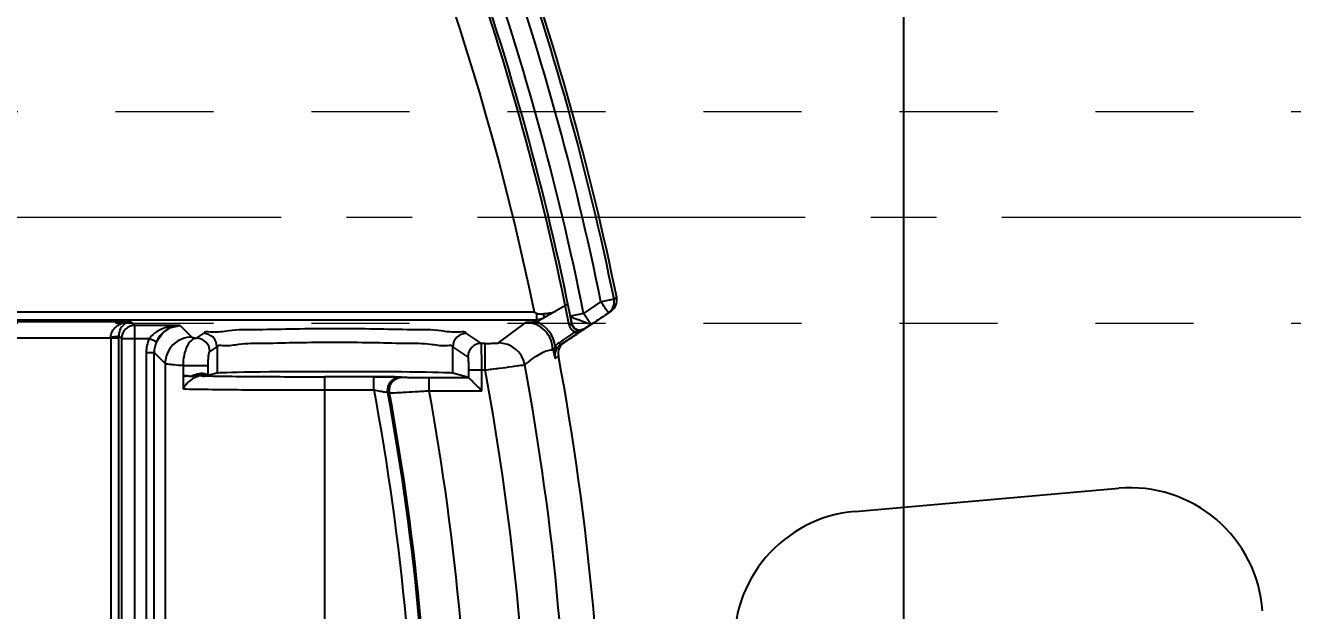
# Model space of a CAD drawing. Header units: millimetres. Extents: x 2750 to 4049, y 1371 to 1831.
# Drawn here: x 3910 to 3957.86, y 1631.43 to 1653.54 of the extents above; entities that cross this region are included whole.
import ezdxf

# ---------------------------------------------------------------- set-up
doc = ezdxf.new("R2010")
doc.units = ezdxf.units.MM
doc.linetypes.add('CENTER', pattern=[0.6, 0.375, -0.075, 0.075, -0.075])
doc.linetypes.add('HIDDEN', pattern=[0.2, 0.1, -0.1])
doc.layers.add('11', color=7, linetype='Continuous')
doc.layers.add('cool', color=153, linetype='HIDDEN', lineweight=9)
doc.styles.get("Standard").update_dxf_attribs({"font": 'arial.ttf'})
doc.dimstyles.get("Standard").update_dxf_attribs({"dimtxt": 0.18, "dimasz": 0.18, "dimexe": 0.18, "dimexo": 0.0625, "dimgap": 0.09, "dimtad": 0, "dimtih": 1, "dimtoh": 1, "dimzin": 0, "dimdsep": 46, "dimtxsty": 'Standard', "dimcen": 0.09, "dimadec": 0, "dimazin": 0, "dimtfac": 1, "dimtofl": 0, "dimtmove": 0, "dimatfit": 3, "dimfxl": 0, "dimtolj": 1, "dimtzin": 0, "dimarcsym": 0})

# ---------------------------------------------------------------- blocks, each defined once
blk = doc.blocks.new('*D202')
at = {"color": 4, "lineweight": -2, "transparency": 16777216}
blk.add_line((3980.871, 1646.291), (3999.151, 1646.291), dxfattribs=at)
at = {"layer": 'Defpoints', "color": 0, "transparency": 16777216}
for p in [(3980.871, 1646.291), (3999.151, 1646.291), (3829.681, 1617.29)]:
    blk.add_point(p, dxfattribs=at)
at = {"color": 6, "transparency": 16777216, "insert": (4007.622, 1646.291), "char_height": 5, "attachment_point": 5}
blk.add_mtext('\\A1;29.00', dxfattribs=at)
blk = doc.blocks.new('*D203')
at = {"color": 4, "lineweight": -2, "transparency": 16777216}
blk.add_line((3938.077, 1665.29), (3999.151, 1665.29), dxfattribs=at)
at = {"layer": 'Defpoints', "color": 0, "transparency": 16777216}
for p in [(3938.077, 1665.29), (3999.151, 1665.29), (3829.681, 1617.29)]:
    blk.add_point(p, dxfattribs=at)
at = {"color": 6, "transparency": 16777216, "insert": (4007.68, 1665.29), "char_height": 5, "attachment_point": 5}
blk.add_mtext('\\A1;48.00', dxfattribs=at)
blk = doc.blocks.new('*D204')
at = {"color": 4, "lineweight": -2, "transparency": 16777216}
blk.add_line((3916.077, 1699.29), (3999.151, 1699.29), dxfattribs=at)
at = {"layer": 'Defpoints', "color": 0, "transparency": 16777216}
for p in [(3916.077, 1699.29), (3999.151, 1699.29), (3829.681, 1617.29)]:
    blk.add_point(p, dxfattribs=at)
at = {"color": 6, "transparency": 16777216, "insert": (4007.583, 1699.29), "char_height": 5, "attachment_point": 5}
blk.add_mtext('\\A1;82.00', dxfattribs=at)
blk = doc.blocks.new('*D205')
at = {"color": 4, "lineweight": -2, "transparency": 16777216}
blk.add_line((3939.649, 1714.291), (3999.151, 1714.291), dxfattribs=at)
at = {"layer": 'Defpoints', "color": 0, "transparency": 16777216}
for p in [(3939.649, 1714.291), (3999.151, 1714.291), (3829.681, 1617.29)]:
    blk.add_point(p, dxfattribs=at)
at = {"color": 6, "transparency": 16777216, "insert": (4007.579, 1714.291), "char_height": 5, "attachment_point": 5}
blk.add_mtext('\\A1;97.00', dxfattribs=at)
blk = doc.blocks.new('*D206')
at = {"color": 4, "lineweight": -2, "transparency": 16777216}
blk.add_line((3877.077, 1728.29), (3999.151, 1728.29), dxfattribs=at)
at = {"layer": 'Defpoints', "color": 0, "transparency": 16777216}
for p in [(3877.077, 1728.29), (3999.151, 1728.29), (3829.681, 1617.29)]:
    blk.add_point(p, dxfattribs=at)
at = {"color": 6, "transparency": 16777216, "insert": (4009.286, 1728.29), "char_height": 5, "attachment_point": 5}
blk.add_mtext('\\A1;111.00', dxfattribs=at)
blk = doc.blocks.new('*D159')
at = {"color": 4, "lineweight": -2, "transparency": 16777216}
blk.add_line((3834.081, 1734.29), (3999.151, 1734.29), dxfattribs=at)
at = {"layer": 'Defpoints', "color": 0, "transparency": 16777216}
for p in [(3834.081, 1734.29), (3999.151, 1734.29), (3829.681, 1617.29)]:
    blk.add_point(p, dxfattribs=at)
at = {"color": 6, "transparency": 16777216, "insert": (4009.286, 1734.29), "char_height": 5, "attachment_point": 5}
blk.add_mtext('\\A1;117.00', dxfattribs=at)
blk = doc.blocks.new('*D168')
at = {"color": 4, "lineweight": -2, "transparency": 16777216}
for p, q in [((3911.677, 1774.119), (3911.677, 1784.119)), ((3912.677, 1764.119), (3911.677, 1774.119)), ((3912.677, 1703.691), (3912.677, 1764.119))]:
    blk.add_line(p, q, dxfattribs=at)
at = {"layer": 'Defpoints', "color": 0, "transparency": 16777216}
for p in [(3911.677, 1784.119), (3912.677, 1703.691), (3829.681, 1617.29)]:
    blk.add_point(p, dxfattribs=at)
at = {"color": 6, "transparency": 16777216, "insert": (3911.677, 1792.55), "char_height": 5, "attachment_point": 5, "rotation": 90}
blk.add_mtext('\\A1;83.00', dxfattribs=at)
blk = doc.blocks.new('*D169')
at = {"color": 4, "lineweight": -2, "transparency": 16777216}
for p, q in [((3933.677, 1774.119), (3933.677, 1784.119)), ((3937.677, 1764.119), (3933.677, 1774.119)), ((3937.677, 1669.691), (3937.677, 1764.119))]:
    blk.add_line(p, q, dxfattribs=at)
at = {"layer": 'Defpoints', "color": 0, "transparency": 16777216}
for p in [(3933.677, 1784.119), (3937.677, 1669.691), (3829.681, 1617.29)]:
    blk.add_point(p, dxfattribs=at)
at = {"color": 6, "transparency": 16777216, "insert": (3933.677, 1794.254), "char_height": 5, "attachment_point": 5, "rotation": 90}
blk.add_mtext('\\A1;108.00', dxfattribs=at)
blk = doc.blocks.new('*D198')
at = {"color": 4, "lineweight": -2, "transparency": 16777216}
blk.add_line((3943.182, 1626.721), (3943.182, 1783.549), dxfattribs=at)
at = {"layer": 'Defpoints', "color": 0, "transparency": 16777216}
for p in [(3943.182, 1783.549), (3943.182, 1626.721), (3829.681, 1617.291)]:
    blk.add_point(p, dxfattribs=at)
at = {"color": 6, "transparency": 16777216, "insert": (3943.182, 1793.684), "char_height": 5, "attachment_point": 5, "rotation": 90}
blk.add_mtext('\\A1;113.50', dxfattribs=at)

msp = doc.modelspace()

# ---------------------------------------------------------------- linework, layer by layer
at = {"color": 6, "linetype": 'Continuous'}
for p, q in [((3932.233, 1643.194), (3931.741, 1643.094)), ((3932.333, 1643.26), (3932.233, 1643.194)), ((3929.223, 1642.703), (3909.124, 1642.703)), ((3929.223, 1642.703), (3929.308, 1642.665)), ((3929.308, 1642.665), (3929.308, 1642.411)), ((3930.49, 1643.009), (3929.391, 1642.382)), ((3931.086, 1642.657), (3930.594, 1642.558)), ((3931.086, 1642.657), (3931.74, 1643.093)), ((3931.086, 1642.657), (3931.365, 1642.239)), ((3932.119, 1642.742), (3931.105, 1642.065)), ((3913.997, 1642.343), (3908.97, 1642.343)), ((3909.055, 1642.411), (3929.308, 1642.411)), ((3913.997, 1642.343), (3914.134, 1642.206)), ((3915.843, 1642.206), (3914.134, 1642.206)), ((3914.134, 1602.436), (3914.134, 1642.206)), ((3915.843, 1642.206), (3916.285, 1641.764)), ((3927.872, 1641.542), (3928.904, 1642.312)), ((3929.139, 1642.315), (3929.308, 1642.411)), ((3929.308, 1642.411), (3929.556, 1642.476)), ((3930.543, 1642.237), (3930.641, 1642.257)), ((3931.365, 1642.239), (3931.094, 1642.058)), ((3908.97, 1641.741), (3913.525, 1641.741)), ((3913.224, 1641.741), (3913.224, 1602.902)), ((3913.632, 1641.704), (3913.525, 1641.811)), ((3913.525, 1602.902), (3913.525, 1641.741)), ((3913.632, 1641.704), (3914.676, 1641.704)), ((3913.632, 1641.704), (3913.632, 1602.938)), ((3916.465, 1641.724), (3916.733, 1641.902)), ((3926.652, 1641.902), (3927.217, 1641.525)), ((3930.215, 1641.466), (3931.098, 1642.06)), ((3930.759, 1641.955), (3930.815, 1641.872)), ((3931.094, 1642.058), (3930.815, 1641.872)), ((3917.235, 1641.399), (3916.968, 1641.221)), ((3917.242, 1641.397), (3917.242, 1640.394)), ((3926.142, 1640.394), (3926.142, 1641.398)), ((3926.715, 1641.022), (3926.149, 1641.399)), ((3927.365, 1641.525), (3927.217, 1641.525)), ((3927.365, 1640.521), (3927.365, 1641.525)), ((3929.862, 1641.285), (3929.874, 1641.285)), ((3929.935, 1641.282), (3929.955, 1641.183)), ((3930.006, 1641.4), (3930.088, 1641.342)), ((3930.156, 1641.552), (3930.215, 1641.466)), ((3930.337, 1641.554), (3930.207, 1641.461)), ((3930.215, 1641.467), (3930.349, 1641.562)), ((3914.564, 1641.175), (3914.865, 1641.175)), ((3914.564, 1641.175), (3914.564, 1603.467)), ((3914.865, 1603.467), (3914.865, 1641.175)), ((3915.28, 1640.76), (3914.865, 1641.175)), ((3915.28, 1640.76), (3915.28, 1603.882)), ((3930.133, 1641.051), (3930.003, 1640.958)), ((3915.957, 1640.685), (3916.906, 1640.685)), ((3915.957, 1640.685), (3915.957, 1640.306)), ((3915.96, 1640.25), (3915.96, 1639.806)), ((3916.906, 1640.306), (3916.906, 1640.685)), ((3917.235, 1640.394), (3916.906, 1640.306)), ((3921.306, 1604.377), (3921.306, 1640.264)), ((3924.174, 1640.253), (3924.237, 1640.248)), ((3925.248, 1640.236), (3926.738, 1640.236)), ((3925.248, 1639.736), (3925.248, 1640.236)), ((3926.74, 1640.236), (3926.149, 1640.394)), ((3926.74, 1640.521), (3927.365, 1640.521)), ((3926.74, 1640.521), (3926.74, 1640.236)), ((3927.243, 1639.736), (3927.243, 1640.521)), ((3921.306, 1639.764), (3923.158, 1639.764)), ((3923.687, 1639.681), (3923.75, 1639.676)), ((3925.248, 1639.736), (3927.243, 1639.736))]:
    msp.add_line(p, q, dxfattribs=at)
for points in [[(3914.965, 1641.61), (3915.194, 1641.926), (3915.494, 1642.126), (3915.852, 1642.206)], [(3931.094, 1642.059), (3930.909, 1642.016), (3930.735, 1642.093), (3930.642, 1642.257)], [(3930.964, 1642.015), (3931.001, 1642.021), (3931.037, 1642.031), (3931.072, 1642.046), (3931.104, 1642.065)], [(3929.994, 1641.03), (3930.002, 1641.143), (3930.034, 1641.248), (3930.086, 1641.339)], [(3916.423, 1640.34), (3916.377, 1640.326), (3916.335, 1640.313), (3916.297, 1640.304)], [(3916.869, 1640.333), (3916.824, 1640.358), (3916.766, 1640.377), (3916.701, 1640.385), (3916.631, 1640.384), (3916.56, 1640.375), (3916.49, 1640.359), (3916.423, 1640.34)], [(3916.906, 1640.306), (3916.904, 1640.305), (3916.898, 1640.305)], [(3924.198, 1640.252), (3923.957, 1640.259), (3923.585, 1640.263), (3921.306, 1640.264)]]:
    msp.add_lwpolyline(points, dxfattribs=at)
for centre, radius, start, end in [((3829.707, 1622.321), 102.28, 28.91984, 173.84027), ((3829.707, 1622.321), 102.395, 28.92651, 170.47427), ((3829.707, 1622.321), 101.778, 28.91317, 173.80147), ((3829.707, 1622.321), 100.622, 28.40074, 331.59927), ((3829.707, 1622.321), 100.12, 28.40075, 331.59926), ((3829.707, 1622.321), 100.057, 28.37938, 331.62062), ((3829.707, 1622.321), 98.859, 28.37934, 331.62065), ((3829.707, 1622.321), 103.398, 11.34245, 28.07043), ((3829.707, 1622.321), 104.126, 11.50732, 27.85684), ((3829.707, 1622.321), 104.628, 11.50732, 27.85684), ((3829.707, 1622.321), 104.74, 11.53234, 27.89362), ((3829.707, 1622.321), 102.884, 11.1715, 28.07079), ((3829.707, 1622.321), 102.78, 11.16158, 27.22615), ((3829.707, 1622.321), 101.582, 11.57456, 26.98672), ((3931.741, 1643.093), 0.502, 303.6965, 11.582), ((3931.84, 1643.16), 0.503, 303.6433, 11.5206), ((3792.912, 1549.98), 167.163, 33.67781, 33.85004), ((3914.134, 1641.703), 0.503, 90.0825, 179.9175), ((3930.092, 1535.954), 106.365, 90.51353, 90.63988), ((3928.905, 1641.309), 1.004, 358.5427, 90.0601), ((3929.134, 1642.841), 0.526, 270.5335, 288.0816), ((3929.141, 1642.821), 0.505, 288.0837, 299.6858), ((3928.905, 1641.309), 1.104, 4.7537, 69.1908), ((3929.31, 1642.911), 0.5, 269.8602, 299.5417), ((3890.009, 1641.743), 23.516, 359.9947, 0.1654), ((3915.872, 1641.175), 1.308, 156.1143, 179.9945), ((3916.464, 1641.22), 0.504, 0.1018, 89.8488), ((3916.733, 1641.399), 0.502, 0.0055, 90.0412), ((3926.651, 1641.399), 0.502, 89.9747, 180.0084), ((3978.549, 1570.445), 86.011, 123.75442, 124.23756), ((3927.871, 1640.536), 1.006, 10.583, 89.8887), ((3930.498, 1641.048), 0.505, 124.3727, 180.3866), ((3930.627, 1641.143), 0.502, 123.6524, 190.5371), ((3829.707, 1622.321), 100.845, 349.48745, 10.51254), ((3829.707, 1622.321), 102.158, 349.24974, 10.56469), ((3829.707, 1622.321), 99.339, 349.44349, 10.55651), ((3829.707, 1622.321), 95.076, 349.42738, 10.57197), ((3829.707, 1622.321), 95.569, 349.54409, 10.45513), ((3829.707, 1622.321), 95.63, 349.55381, 10.4454), ((3829.707, 1622.321), 97.117, 349.66894, 10.33032)]:
    msp.add_arc(centre, radius, start, end, dxfattribs=at)
msp.add_ellipse((3921.692, 1640.394), major_axis=(4.45, 0), ratio=0.013964, start_param=6.284159, end_param=9.423805, dxfattribs=at)
for points, knots in [([(3929.308, 1642.665), (3929.333, 1642.654), (3929.385, 1642.639), (3929.465, 1642.632), (3929.518, 1642.64), (3929.544, 1642.646)], [0, 0, 0, 0, 0.336716, 0.671601, 1, 1, 1, 1]), ([(3929.544, 1642.646), (3929.606, 1642.649), (3929.725, 1642.657), (3929.888, 1642.685), (3929.986, 1642.721), (3930.027, 1642.745)], [0, 0, 0, 0, 0.379797, 0.714199, 1, 1, 1, 1]), ([(3929.544, 1642.646), (3929.556, 1642.625), (3929.575, 1642.588), (3929.593, 1642.538), (3929.589, 1642.495), (3929.567, 1642.483), (3929.556, 1642.476)], [0, 0, 0, 0, 0.381866, 0.646285, 0.807528, 1, 1, 1, 1]), ([(3930.35, 1641.562), (3930.423, 1641.612), (3930.581, 1641.717), (3930.832, 1641.885), (3931.112, 1642.072), (3931.422, 1642.278), (3931.76, 1642.503), (3931.996, 1642.66), (3932.118, 1642.742)], [0, 0, 0, 0, 0.125323, 0.267415, 0.425934, 0.600873, 0.792234, 1, 1, 1, 1]), ([(3913.222, 1641.756), (3913.224, 1641.796), (3913.238, 1641.879), (3913.287, 1641.999), (3913.371, 1642.11), (3913.488, 1642.204), (3913.633, 1642.277), (3913.806, 1642.328), (3913.931, 1642.342), (3913.997, 1642.343)], [0, 0, 0, 0, 0.113054, 0.232714, 0.360954, 0.498941, 0.649286, 0.814821, 1, 1, 1, 1]), ([(3913.997, 1642.343), (3913.942, 1642.34), (3913.847, 1642.316), (3913.724, 1642.241), (3913.62, 1642.135), (3913.543, 1641.986), (3913.525, 1641.867), (3913.525, 1641.811)], [0, 0, 0, 0, 0.213365, 0.367043, 0.54809, 0.781061, 1, 1, 1, 1]), ([(3915.843, 1642.206), (3915.704, 1642.204), (3915.475, 1642.177), (3915.149, 1642.073), (3914.884, 1641.93), (3914.733, 1641.781), (3914.676, 1641.704)], [0, 0, 0, 0, 0.317952, 0.521991, 0.780348, 1, 1, 1, 1]), ([(3915.843, 1642.206), (3915.787, 1642.204), (3915.652, 1642.187), (3915.438, 1642.112), (3915.217, 1641.965), (3915.052, 1641.778), (3914.977, 1641.639), (3914.951, 1641.582)], [0, 0, 0, 0, 0.14724, 0.354685, 0.588683, 0.835996, 1, 1, 1, 1]), ([(3930.754, 1641.955), (3930.719, 1641.973), (3930.651, 1642.019), (3930.58, 1642.112), (3930.553, 1642.184), (3930.547, 1642.218)], [0, 0, 0, 0, 0.344443, 0.702103, 1, 1, 1, 1]), ([(3930.642, 1642.254), (3930.644, 1642.265), (3930.638, 1642.301), (3930.629, 1642.365), (3930.613, 1642.456), (3930.601, 1642.522), (3930.594, 1642.558)], [0, 0, 0, 0, 0.106665, 0.339897, 0.642809, 1, 1, 1, 1]), ([(3930.594, 1642.558), (3930.603, 1642.536), (3930.655, 1642.507), (3930.747, 1642.472), (3930.86, 1642.435), (3930.943, 1642.409), (3930.98, 1642.392)], [0, 0, 0, 0, 0.166346, 0.380789, 0.715808, 1, 1, 1, 1]), ([(3931.094, 1642.059), (3931.04, 1642.026), (3930.907, 1641.995), (3930.722, 1642.075), (3930.654, 1642.194), (3930.642, 1642.257)], [0, 0, 0, 0, 0.33458, 0.66241, 1, 1, 1, 1]), ([(3930.98, 1642.392), (3931.024, 1642.371), (3931.109, 1642.343), (3931.225, 1642.29), (3931.305, 1642.275), (3931.352, 1642.23), (3931.365, 1642.239)], [0, 0, 0, 0, 0.348784, 0.65982, 0.889812, 1, 1, 1, 1]), ([(3913.222, 1641.756), (3913.268, 1641.766), (3913.357, 1641.775), (3913.445, 1641.799), (3913.52, 1641.794), (3913.526, 1641.811)], [0, 0, 0, 0, 0.456738, 0.829841, 1, 1, 1, 1]), ([(3914.951, 1641.582), (3914.939, 1641.589), (3914.893, 1641.608), (3914.801, 1641.649), (3914.723, 1641.684), (3914.676, 1641.704)], [0, 0, 0, 0, 0.143394, 0.492555, 1, 1, 1, 1]), ([(3916.285, 1641.764), (3916.158, 1641.764), (3915.897, 1641.707), (3915.553, 1641.492), (3915.337, 1641.148), (3915.28, 1640.886), (3915.28, 1640.76)], [0, 0, 0, 0, 0.242428, 0.5, 0.757572, 1, 1, 1, 1]), ([(3916.465, 1641.724), (3916.396, 1641.716), (3916.248, 1641.646), (3916.082, 1641.407), (3915.981, 1641.075), (3915.957, 1640.815), (3915.957, 1640.685)], [0, 0, 0, 0, 0.1683, 0.371391, 0.686697, 1, 1, 1, 1]), ([(3916.284, 1641.764), (3916.289, 1641.759), (3916.309, 1641.752), (3916.346, 1641.742), (3916.4, 1641.732), (3916.442, 1641.727), (3916.466, 1641.724)], [0, 0, 0, 0, 0.11687, 0.321218, 0.615654, 1, 1, 1, 1]), ([(3921.692, 1642.074), (3921.189, 1642.074), (3920.214, 1642.074), (3918.91, 1642.031), (3917.756, 1642.051), (3917.23, 1641.909), (3916.744, 1641.982), (3916.739, 1641.901)], [0, 0, 0, 0, 0.304146, 0.584575, 0.80857, 0.951056, 1, 1, 1, 1]), ([(3926.645, 1641.901), (3926.641, 1641.982), (3926.155, 1641.909), (3925.628, 1642.051), (3924.475, 1642.031), (3923.17, 1642.074), (3922.195, 1642.074), (3921.692, 1642.074)], [0, 0, 0, 0, 0.048937, 0.191428, 0.41545, 0.695895, 1, 1, 1, 1]), ([(3930.815, 1641.872), (3930.766, 1641.838), (3930.673, 1641.776), (3930.541, 1641.687), (3930.423, 1641.608), (3930.316, 1641.535), (3930.248, 1641.489), (3930.215, 1641.467)], [0, 0, 0, 0, 0.246829, 0.464263, 0.65843, 0.834922, 1, 1, 1, 1]), ([(3931.094, 1642.058), (3931.07, 1642.043), (3931.021, 1642.019), (3930.947, 1641.997), (3930.88, 1641.981), (3930.818, 1641.967), (3930.778, 1641.959), (3930.759, 1641.955)], [0, 0, 0, 0, 0.245253, 0.460683, 0.65505, 0.835087, 1, 1, 1, 1]), ([(3916.906, 1640.685), (3916.906, 1640.734), (3916.907, 1640.826), (3916.913, 1640.949), (3916.921, 1641.047), (3916.93, 1641.12), (3916.942, 1641.175), (3916.953, 1641.211), (3916.968, 1641.221)], [0, 0, 0, 0, 0.270613, 0.50333, 0.681389, 0.812341, 0.904874, 1, 1, 1, 1]), ([(3917.242, 1641.397), (3917.244, 1641.469), (3917.673, 1641.415), (3918.132, 1641.536), (3919.152, 1641.527), (3920.326, 1641.567), (3921.675, 1641.568), (3923.027, 1641.567), (3924.208, 1641.528), (3925.241, 1641.539), (3925.706, 1641.416), (3926.14, 1641.471), (3926.142, 1641.398)], [0, 0, 0, 0, 0.024139, 0.093409, 0.202324, 0.342347, 0.498061, 0.653811, 0.794745, 0.905319, 0.975684, 1, 1, 1, 1]), ([(3927.217, 1641.525), (3927.154, 1641.525), (3927.023, 1641.496), (3926.851, 1641.388), (3926.744, 1641.216), (3926.715, 1641.085), (3926.715, 1641.022)], [0, 0, 0, 0, 0.242328, 0.499875, 0.757502, 1, 1, 1, 1]), ([(3927.243, 1640.521), (3927.241, 1640.644), (3927.235, 1640.876), (3927.236, 1641.185), (3927.215, 1641.391), (3927.229, 1641.499), (3927.217, 1641.525)], [0, 0, 0, 0, 0.369484, 0.69373, 0.915216, 1, 1, 1, 1]), ([(3927.365, 1641.525), (3927.412, 1641.525), (3927.498, 1641.525), (3927.617, 1641.528), (3927.716, 1641.528), (3927.797, 1641.537), (3927.853, 1641.527), (3927.872, 1641.542)], [0, 0, 0, 0, 0.275606, 0.507523, 0.704838, 0.857104, 1, 1, 1, 1]), ([(3929.066, 1640.881), (3929.153, 1640.948), (3929.329, 1641.067), (3929.588, 1641.222), (3929.774, 1641.274), (3929.862, 1641.285)], [0, 0, 0, 0, 0.3664, 0.704341, 1, 1, 1, 1]), ([(3929.955, 1641.183), (3929.959, 1641.202), (3929.972, 1641.275), (3929.989, 1641.348), (3930.006, 1641.4)], [0, 0, 0, 0, 0.262733, 1, 1, 1, 1]), ([(3930.157, 1641.551), (3930.137, 1641.537), (3930.101, 1641.506), (3930.049, 1641.457), (3930.019, 1641.419), (3930.006, 1641.4)], [0, 0, 0, 0, 0.333545, 0.666723, 1, 1, 1, 1]), ([(3915.957, 1640.685), (3915.84, 1640.692), (3915.643, 1640.701), (3915.425, 1640.734), (3915.306, 1640.739), (3915.28, 1640.76)], [0, 0, 0, 0, 0.517779, 0.852954, 1, 1, 1, 1]), ([(3926.715, 1641.022), (3926.731, 1641.004), (3926.722, 1640.907), (3926.743, 1640.748), (3926.74, 1640.602), (3926.74, 1640.521)], [0, 0, 0, 0, 0.146517, 0.512647, 1, 1, 1, 1]), ([(3927.365, 1640.521), (3927.543, 1640.542), (3927.882, 1640.586), (3928.334, 1640.643), (3928.652, 1640.693), (3928.814, 1640.707), (3928.859, 1640.72)], [0, 0, 0, 0, 0.357412, 0.679135, 0.905708, 1, 1, 1, 1]), ([(3929.066, 1640.881), (3929.043, 1640.863), (3928.998, 1640.826), (3928.927, 1640.775), (3928.882, 1640.739), (3928.859, 1640.72)], [0, 0, 0, 0, 0.33507, 0.664882, 1, 1, 1, 1]), ([(3929.955, 1641.183), (3929.959, 1641.163), (3929.967, 1641.127), (3929.976, 1641.079), (3929.983, 1641.051), (3929.986, 1641.039)], [0, 0, 0, 0, 0.406116, 0.752619, 1, 1, 1, 1]), ([(3929.993, 1641.045), (3929.993, 1641.028), (3929.995, 1640.999), (3930, 1640.97), (3930.003, 1640.958)], [0, 0, 0, 0, 0.575752, 1, 1, 1, 1]), ([(3916.43, 1640.326), (3916.412, 1640.32), (3916.374, 1640.309), (3916.316, 1640.292), (3916.254, 1640.277), (3916.192, 1640.278), (3916.136, 1640.287), (3916.086, 1640.298), (3916.044, 1640.302), (3916.002, 1640.306), (3915.974, 1640.307), (3915.957, 1640.306)], [0, 0, 0, 0, 0.11728, 0.247939, 0.380175, 0.510487, 0.632004, 0.735986, 0.823309, 0.896982, 1, 1, 1, 1]), ([(3916.653, 1640.3), (3916.617, 1640.3), (3916.538, 1640.288), (3916.416, 1640.245), (3916.289, 1640.174), (3916.163, 1640.076), (3916.047, 1639.954), (3915.985, 1639.858), (3915.96, 1639.806)], [0, 0, 0, 0, 0.122827, 0.268241, 0.434089, 0.615298, 0.805931, 1, 1, 1, 1]), ([(3915.961, 1640.251), (3915.968, 1640.257), (3915.983, 1640.27), (3916.01, 1640.287), (3916.047, 1640.287), (3916.081, 1640.308), (3916.123, 1640.299), (3916.166, 1640.3), (3916.21, 1640.287), (3916.255, 1640.281), (3916.298, 1640.289), (3916.341, 1640.301), (3916.385, 1640.313), (3916.415, 1640.322), (3916.431, 1640.326)], [0, 0, 0, 0, 0.054002, 0.119559, 0.192461, 0.271618, 0.35672, 0.443928, 0.536669, 0.630287, 0.719798, 0.807982, 0.900467, 1, 1, 1, 1]), ([(3916.868, 1640.332), (3916.861, 1640.337), (3916.831, 1640.327), (3916.81, 1640.293), (3916.766, 1640.274), (3916.724, 1640.273), (3916.684, 1640.291), (3916.645, 1640.319), (3916.608, 1640.353), (3916.56, 1640.363), (3916.519, 1640.349), (3916.476, 1640.337), (3916.446, 1640.329), (3916.43, 1640.326)], [0, 0, 0, 0, 0.051095, 0.157519, 0.251374, 0.332876, 0.418176, 0.517976, 0.632902, 0.722789, 0.808963, 0.89882, 1, 1, 1, 1]), ([(3916.431, 1640.326), (3916.448, 1640.331), (3916.484, 1640.341), (3916.541, 1640.356), (3916.603, 1640.368), (3916.667, 1640.375), (3916.728, 1640.377), (3916.784, 1640.37), (3916.832, 1640.356), (3916.859, 1640.34), (3916.87, 1640.332)], [0, 0, 0, 0, 0.117437, 0.249159, 0.39208, 0.536195, 0.67227, 0.79631, 0.907013, 1, 1, 1, 1]), ([(3916.653, 1640.3), (3916.693, 1640.3), (3916.761, 1640.301), (3916.843, 1640.303), (3916.885, 1640.303), (3916.898, 1640.305)], [0, 0, 0, 0, 0.486146, 0.836958, 1, 1, 1, 1]), ([(3916.653, 1640.3), (3916.948, 1640.294), (3917.615, 1640.283), (3918.712, 1640.273), (3919.968, 1640.266), (3920.852, 1640.264), (3921.306, 1640.264)], [0, 0, 0, 0, 0.189986, 0.430415, 0.706922, 1, 1, 1, 1]), ([(3923.15, 1640.264), (3923.307, 1640.264), (3923.585, 1640.264), (3923.926, 1640.259), (3924.11, 1640.258), (3924.174, 1640.253)], [0, 0, 0, 0, 0.460595, 0.813781, 1, 1, 1, 1]), ([(3923.158, 1639.764), (3923.158, 1639.847), (3923.159, 1639.992), (3923.158, 1640.159), (3923.158, 1640.242), (3923.158, 1640.264)], [0, 0, 0, 0, 0.496707, 0.868239, 1, 1, 1, 1]), ([(3923.69, 1639.664), (3923.685, 1639.692), (3923.678, 1639.762), (3923.691, 1639.872), (3923.726, 1639.966), (3923.764, 1640.03), (3923.796, 1640.073), (3923.832, 1640.113), (3923.887, 1640.162), (3923.972, 1640.214), (3924.076, 1640.247), (3924.146, 1640.253), (3924.174, 1640.253)], [0, 0, 0, 0, 0.099433, 0.243582, 0.378815, 0.442277, 0.502613, 0.562853, 0.626007, 0.759959, 0.902089, 1, 1, 1, 1]), ([(3923.753, 1639.659), (3923.748, 1639.687), (3923.742, 1639.757), (3923.755, 1639.867), (3923.79, 1639.961), (3923.828, 1640.026), (3923.859, 1640.068), (3923.895, 1640.108), (3923.951, 1640.157), (3924.035, 1640.209), (3924.14, 1640.242), (3924.209, 1640.248), (3924.237, 1640.248)], [0, 0, 0, 0, 0.09942, 0.243573, 0.378811, 0.442275, 0.502615, 0.562858, 0.626015, 0.759972, 0.902106, 1, 1, 1, 1]), ([(3924.237, 1640.248), (3924.268, 1640.246), (3924.352, 1640.244), (3924.51, 1640.24), (3924.722, 1640.238), (3924.965, 1640.237), (3925.144, 1640.236), (3925.238, 1640.236), (3925.248, 1640.236)], [0, 0, 0, 0, 0.090371, 0.251226, 0.469347, 0.719381, 0.970894, 1, 1, 1, 1]), ([(3926.74, 1640.236), (3926.759, 1640.225), (3926.805, 1640.164), (3926.916, 1640.066), (3927.065, 1639.912), (3927.18, 1639.799), (3927.243, 1639.736)], [0, 0, 0, 0, 0.092761, 0.31496, 0.626912, 1, 1, 1, 1]), ([(3915.96, 1639.806), (3916.275, 1639.798), (3917.013, 1639.787), (3918.253, 1639.774), (3919.72, 1639.767), (3920.764, 1639.765), (3921.306, 1639.764)], [0, 0, 0, 0, 0.176635, 0.414223, 0.695572, 1, 1, 1, 1]), ([(3923.17, 1639.763), (3923.242, 1639.749), (3923.38, 1639.73), (3923.551, 1639.692), (3923.656, 1639.68), (3923.69, 1639.664)], [0, 0, 0, 0, 0.416985, 0.788652, 1, 1, 1, 1]), ([(3923.753, 1639.659), (3923.816, 1639.653), (3923.991, 1639.664), (3924.313, 1639.676), (3924.748, 1639.706), (3925.073, 1639.726), (3925.25, 1639.736)], [0, 0, 0, 0, 0.127539, 0.348363, 0.645313, 1, 1, 1, 1])]:
    msp.add_open_spline(points, degree=3, knots=knots, dxfattribs=at)
for points in [[(3914.951, 1641.582), (3914.895, 1641.455), (3914.865, 1641.314), (3914.865, 1641.175)], [(3929.874, 1641.285), (3929.885, 1641.285), (3929.897, 1641.285), (3929.909, 1641.283)], [(3915.958, 1640.306), (3915.958, 1640.293), (3915.954, 1640.28), (3915.958, 1640.269)], [(3916.9, 1640.307), (3916.894, 1640.315), (3916.882, 1640.317), (3916.875, 1640.325)]]:
    msp.add_open_spline(points, degree=3, dxfattribs=at)
at = {"layer": '11', "color": 3, "linetype": 'Continuous'}
msp.add_line((3941.338, 1635.177), (3951.301, 1636.049), dxfattribs=at)
for centre, start, end in [((3951.737, 1631.068), 4.1093, 95), ((3941.773, 1630.196), 95, 184.0301)]:
    msp.add_arc(centre, 5, start, end, dxfattribs=at)
at = {"layer": 'cool', "ltscale": 37}
for p, q in [((3684.011, 1650.291), (3975.351, 1650.291)), ((3684.011, 1642.291), (3975.351, 1642.291))]:
    msp.add_line(p, q, dxfattribs=at)
at = {"layer": 'cool', "color": 1, "linetype": 'CENTER', "ltscale": 33}
msp.add_line((3669.681, 1646.291), (3989.681, 1646.291), dxfattribs=at)

# ---------------------------------------------------------------- dimensions: what is measured, and where the dimension line sits
for feature_location, offset, dtype, origin, picture, middle in [((3937.677, 1669.691), (-4, 114.428), 1, (3829.681, 1617.29), '*D169', (3933.677, 1794.254)), ((3943.182, 1626.721), (0, 156.828), 1, (3829.681, 1617.291), '*D198', (3943.182, 1793.684)), ((3912.677, 1703.691), (-1, 80.428), 1, (3829.681, 1617.29), '*D168', (3911.677, 1792.55)), ((3834.081, 1734.29), (165.07, 0), 0, (3829.681, 1617.29), '*D159', (4009.286, 1734.29)), ((3877.077, 1728.29), (122.074, 0), 0, (3829.681, 1617.29), '*D206', (4009.286, 1728.29)), ((3939.649, 1714.291), (59.503, 0), 0, (3829.681, 1617.29), '*D205', (4007.579, 1714.291)), ((3916.077, 1699.29), (83.074, 0), 0, (3829.681, 1617.29), '*D204', (4007.583, 1699.29)), ((3938.077, 1665.29), (61.074, 0), 0, (3829.681, 1617.29), '*D203', (4007.68, 1665.29)), ((3980.871, 1646.291), (18.28, 0), 0, (3829.681, 1617.29), '*D202', (4007.622, 1646.291))]:
    dim = msp.add_ordinate_dim(feature_location=feature_location, offset=offset, dtype=dtype, origin=origin, dimstyle='Standard', override={"dimtxt": 5, "dimasz": 5, "dimexe": 0, "dimexo": 0, "dimgap": 0, "dimtih": 0, "dimtoh": 0, "dimzin": 0, "dimcen": 0, "dimclrd": 4, "dimclre": 4, "dimclrt": 6, "dimadec": 2, "dimtp": 0, "dimtm": 0, "dimtzin": 0})
    dim.commit()
    dim.dimension.update_dxf_attribs({"geometry": picture, "text_midpoint": middle})

doc.saveas('drawing.dxf')
